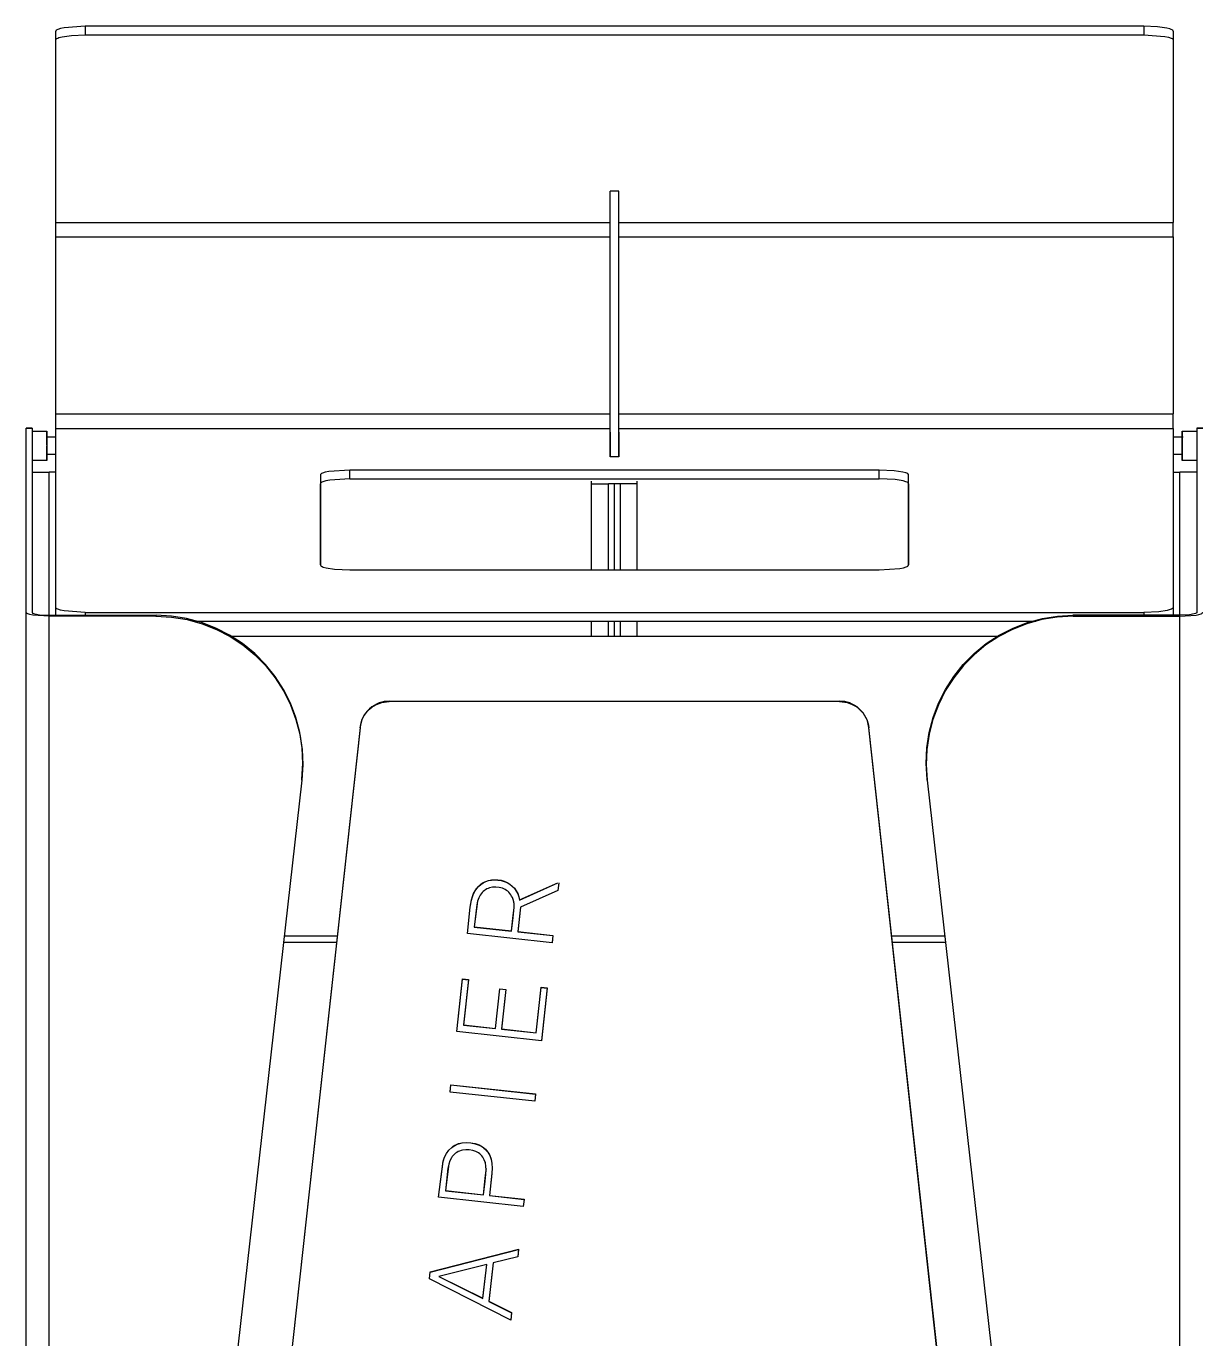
# Model space of a CAD drawing. Header units: millimetres. Extents: x 10782 to 23587, y 24555 to 29687.
# Drawn here: x 12263.2 to 12662.2, y 28104.3 to 28550.5 of the extents above; entities that cross this region are included whole.
import ezdxf

# ---------------------------------------------------------------- set-up
doc = ezdxf.new("R2010")
doc.units = ezdxf.units.MM
doc.header["$LTSCALE"] = 3
doc.layers.add('DomyÅ›lny', color=7, linetype='Continuous')

msp = doc.modelspace()

# ---------------------------------------------------------------- linework, layer by layer
at = {"layer": 'DomyÅ›lny'}
for p, q in [((12643.18, 28550.55), (12283.18, 28550.55)), ((12283.18, 28550.55), (12283.18, 28547.59)), ((12643.18, 28550.55), (12643.18, 28547.59)), ((12273.18, 28548.86), (12273.18, 28545.9)), ((12273.18, 28545.9), (12273.18, 28483.85)), ((12283.18, 28547.59), (12643.18, 28547.59)), ((12653.18, 28548.86), (12653.18, 28545.9)), ((12653.18, 28545.9), (12653.18, 28483.85)), ((12464.68, 28494.52), (12461.68, 28494.52)), ((12461.68, 28404.11), (12461.68, 28494.52)), ((12464.68, 28404.11), (12464.68, 28494.52)), ((12273.18, 28483.85), (12461.68, 28483.85)), ((12464.68, 28483.85), (12653.18, 28483.85)), ((12273.18, 28478.9), (12273.18, 28418.73)), ((12273.18, 28478.9), (12461.68, 28478.9)), ((12464.68, 28478.9), (12653.18, 28478.9)), ((12653.18, 28478.9), (12653.18, 28418.73)), ((12273.18, 28418.73), (12461.68, 28418.73)), ((12464.68, 28418.73), (12653.18, 28418.73)), ((12263.18, 28414), (12265.18, 28414)), ((12263.18, 28351.28), (12263.18, 28413.92)), ((12263.18, 28413.92), (12265.18, 28413.92)), ((12265.18, 28413.92), (12265.18, 28351.28)), ((12265.18, 28412.93), (12270.18, 28412.93)), ((12273.18, 28413.78), (12273.18, 28352.97)), ((12273.18, 28413.78), (12461.68, 28413.78)), ((12461.68, 28412.58), (12461.68, 28404.11)), ((12464.68, 28413.78), (12653.18, 28413.78)), ((12464.68, 28412.58), (12464.68, 28404.11)), ((12653.18, 28413.78), (12653.18, 28352.97)), ((12656.18, 28412.93), (12661.18, 28412.93)), ((12661.18, 28414), (12663.18, 28414)), ((12661.18, 28413.92), (12661.18, 28351.28)), ((12661.18, 28413.92), (12663.18, 28413.92)), ((12270.03, 28410.93), (12273.18, 28410.93)), ((12653.18, 28410.93), (12656.57, 28410.93)), ((12270.18, 28402.93), (12265.18, 28402.93)), ((12273.18, 28404.93), (12270.18, 28404.93)), ((12464.68, 28404.11), (12461.68, 28404.11)), ((12656.18, 28404.93), (12653.18, 28404.93)), ((12661.18, 28402.93), (12656.18, 28402.93)), ((12270.94, 28349.95), (12270.94, 28398.93)), ((12273.18, 28398.93), (12270.94, 28398.93)), ((12363.18, 28397.98), (12363.18, 28367.42)), ((12553.18, 28399.67), (12373.18, 28399.67)), ((12373.18, 28396.72), (12373.18, 28399.67)), ((12553.18, 28396.72), (12553.18, 28399.67)), ((12563.18, 28367.42), (12563.18, 28397.98)), ((12653.18, 28398.93), (12655.42, 28398.93)), ((12655.42, 28349.95), (12655.42, 28398.93)), ((12363.18, 28367.42), (12363.18, 28395.02)), ((12373.18, 28396.72), (12553.18, 28396.72)), ((12455.42, 28394.93), (12455.42, 28395.93)), ((12455.42, 28365.72), (12455.42, 28394.93)), ((12463.18, 28394.93), (12461.18, 28394.93)), ((12461.18, 28365.72), (12461.18, 28394.93)), ((12463.18, 28365.72), (12463.18, 28394.93)), ((12463.18, 28365.72), (12463.18, 28394.93)), ((12465.18, 28394.93), (12463.18, 28394.93)), ((12465.18, 28365.72), (12465.18, 28394.93)), ((12470.94, 28394.93), (12470.94, 28395.93)), ((12470.94, 28365.72), (12470.94, 28394.93)), ((12563.18, 28395.02), (12563.18, 28367.42)), ((12373.18, 28365.72), (12553.18, 28365.72)), ((12263.18, 27641.16), (12263.18, 28351.28)), ((12270.94, 28350.3), (12307.3, 28350.3)), ((12307.26, 28349.95), (12270.94, 28349.95)), ((12270.94, 27641.16), (12270.94, 28349.95)), ((12273.18, 28352.97), (12273.18, 28350.02)), ((12283.18, 28351.28), (12283.18, 28349.95)), ((12283.18, 28351.28), (12643.18, 28351.28)), ((12307.26, 28349.95), (12307.3, 28350.3)), ((12655.42, 28350.3), (12619.05, 28350.3)), ((12619.09, 28349.95), (12619.05, 28350.3)), ((12619.09, 28349.95), (12655.42, 28349.95)), ((12643.18, 28351.28), (12643.18, 28349.95)), ((12653.18, 28352.97), (12653.18, 28350.02)), ((12655.42, 27641.16), (12655.42, 28349.95)), ((12319.92, 28348.32), (12606.44, 28348.32)), ((12455.42, 28343.16), (12455.42, 28348.32)), ((12461.18, 28343.16), (12461.18, 28348.32)), ((12463.18, 28343.16), (12463.18, 28348.32)), ((12463.18, 28343.16), (12463.18, 28348.32)), ((12465.18, 28343.16), (12465.18, 28348.32)), ((12470.94, 28343.16), (12470.94, 28348.32)), ((12332.37, 28343.16), (12593.98, 28343.16)), ((12332.37, 28343.16), (12593.98, 28343.16)), ((12539.74, 28320.95), (12386.61, 28320.95)), ((12376.67, 28312.19), (12304.37, 27652.36)), ((12376.67, 28312.06), (12304.37, 27652.23)), ((12376.67, 28312.06), (12376.67, 28312.19)), ((12621.98, 27652.36), (12549.68, 28312.19)), ((12549.68, 28312.06), (12549.68, 28312.19)), ((12621.98, 27652.23), (12549.68, 28312.06)), ((12356.85, 28294.24), (12284.18, 27650.04)), ((12356.85, 28294.24), (12356.89, 28294.58)), ((12569.5, 28294.24), (12569.46, 28294.58)), ((12569.5, 28294.24), (12642.18, 27650.04)), ((12430.93, 28253.51), (12443.97, 28259.36)), ((12430.93, 28253.44), (12443.97, 28259.3)), ((12443.94, 28256.68), (12431.19, 28251.04)), ((12444.22, 28259.33), (12443.94, 28256.75)), ((12444.22, 28259.27), (12443.94, 28256.68)), ((12444.22, 28259.33), (12444.22, 28259.27)), ((12431.19, 28251.1), (12430.27, 28242.75)), ((12431.19, 28251.04), (12430.27, 28242.69)), ((12430.93, 28253.51), (12430.93, 28253.44)), ((12441.99, 28238.93), (12413.18, 28242.07)), ((12415.53, 28244.36), (12428.19, 28242.98)), ((12415.53, 28244.29), (12428.19, 28242.91)), ((12430.27, 28242.75), (12442.26, 28241.44)), ((12430.27, 28242.69), (12442.26, 28241.38)), ((12350.64, 28239.16), (12368.66, 28239.16)), ((12368.91, 28241.16), (12350.87, 28241.16)), ((12442.26, 28241.44), (12441.99, 28238.99)), ((12442.26, 28241.38), (12441.99, 28238.93)), ((12575.49, 28241.16), (12557.45, 28241.16)), ((12557.69, 28239.16), (12575.72, 28239.16)), ((12409.53, 28208.84), (12411.48, 28226.64)), ((12409.53, 28208.78), (12411.48, 28226.57)), ((12411.48, 28226.64), (12413.56, 28226.41)), ((12411.48, 28226.57), (12413.56, 28226.34)), ((12413.56, 28226.41), (12411.88, 28211.05)), ((12413.56, 28226.34), (12411.88, 28210.98)), ((12413.56, 28226.41), (12413.56, 28226.34)), ((12436.55, 28208.35), (12438.25, 28223.82)), ((12436.55, 28208.29), (12438.25, 28223.75)), ((12438.25, 28223.82), (12440.31, 28223.59)), ((12438.25, 28223.75), (12440.31, 28223.53)), ((12422.74, 28209.86), (12424.22, 28223.31)), ((12422.74, 28209.8), (12424.22, 28223.24)), ((12424.22, 28223.31), (12426.27, 28223.08)), ((12424.22, 28223.24), (12426.27, 28223.02)), ((12426.27, 28223.08), (12424.8, 28209.64)), ((12426.27, 28223.02), (12424.8, 28209.57)), ((12440.31, 28223.59), (12438.35, 28205.7)), ((12440.31, 28223.53), (12438.35, 28205.64)), ((12411.88, 28211.05), (12422.74, 28209.86)), ((12411.88, 28210.98), (12422.74, 28209.8)), ((12438.35, 28205.64), (12409.53, 28208.78)), ((12424.8, 28209.64), (12436.55, 28208.35)), ((12424.8, 28209.57), (12436.55, 28208.29)), ((12436.55, 28208.35), (12436.55, 28208.29)), ((12407.28, 28188.27), (12407.55, 28190.7)), ((12407.28, 28188.2), (12407.55, 28190.63)), ((12436.09, 28185.06), (12407.28, 28188.2)), ((12407.55, 28190.7), (12436.36, 28187.55)), ((12407.55, 28190.63), (12436.36, 28187.49)), ((12436.36, 28187.55), (12436.09, 28185.12)), ((12436.36, 28187.49), (12436.09, 28185.06)), ((12419.53, 28162.05), (12419.53, 28161.98)), ((12432.17, 28149.28), (12403.36, 28152.42)), ((12405.7, 28154.69), (12418.64, 28153.28)), ((12405.7, 28154.62), (12418.64, 28153.21)), ((12420.7, 28153.05), (12432.44, 28151.77)), ((12420.7, 28152.99), (12432.44, 28151.71)), ((12432.44, 28151.77), (12432.17, 28149.34)), ((12432.44, 28151.71), (12432.17, 28149.28)), ((12400.57, 28127.03), (12430.57, 28134.77)), ((12400.57, 28126.97), (12430.57, 28134.71)), ((12430.57, 28134.77), (12430.3, 28132.24)), ((12430.57, 28134.71), (12430.3, 28132.18)), ((12421.9, 28130.14), (12420.47, 28117.09)), ((12421.9, 28130.08), (12420.47, 28117.02)), ((12430.3, 28132.18), (12421.9, 28130.08)), ((12400.32, 28124.72), (12400.57, 28127.03)), ((12400.32, 28124.66), (12400.57, 28126.97)), ((12419.73, 28129.53), (12403.41, 28125.48)), ((12403.41, 28125.54), (12418.47, 28118.07)), ((12418.47, 28118.07), (12419.73, 28129.6)), ((12418.47, 28118), (12419.73, 28129.53)), ((12427.94, 28110.63), (12400.32, 28124.66)), ((12403.41, 28125.48), (12418.47, 28118)), ((12420.47, 28117.09), (12428.21, 28113.25)), ((12420.47, 28117.02), (12428.21, 28113.18)), ((12428.21, 28113.25), (12427.94, 28110.7)), ((12428.21, 28113.18), (12427.94, 28110.63)), ((12428.21, 28113.25), (12428.21, 28113.18)), ((12427.94, 28110.7), (12427.94, 28110.63))]:
    msp.add_line(p, q, dxfattribs=at)
for points in [[(12283.18, 28550.55, 0), (12276.11, 28550.05, 0), (12274.81, 28549.78, 0), (12273.88, 28549.48, 0), (12273.56, 28549.32, 0), (12273.44, 28549.24, 0), (12273.34, 28549.16, 0), (12273.27, 28549.09, 0), (12273.24, 28549.05, 0), (12273.22, 28549.01, 0), (12273.2, 28548.97, 0), (12273.19, 28548.93, 0), (12273.18, 28548.89, 0), (12273.18, 28548.86, 0)], [(12653.18, 28548.86, 0), (12653.17, 28548.89, 0), (12653.17, 28548.93, 0), (12653.15, 28548.97, 0), (12653.14, 28549.01, 0), (12653.11, 28549.05, 0), (12653.08, 28549.09, 0), (12653.01, 28549.16, 0), (12652.91, 28549.24, 0), (12652.79, 28549.32, 0), (12652.47, 28549.48, 0), (12652.06, 28549.63, 0), (12650.94, 28549.92, 0), (12647.77, 28550.36, 0), (12643.18, 28550.55, 0)], [(12273.18, 28545.9, 0), (12273.18, 28545.94, 0), (12273.19, 28545.97, 0), (12273.2, 28546.01, 0), (12273.22, 28546.05, 0), (12273.24, 28546.09, 0), (12273.27, 28546.13, 0), (12273.34, 28546.21, 0), (12273.44, 28546.29, 0), (12273.56, 28546.36, 0), (12273.88, 28546.52, 0), (12274.29, 28546.68, 0), (12275.41, 28546.97, 0), (12278.58, 28547.4, 0), (12283.18, 28547.59, 0)], [(12643.18, 28547.59, 0), (12650.25, 28547.1, 0), (12651.55, 28546.83, 0), (12652.47, 28546.52, 0), (12652.79, 28546.36, 0), (12652.91, 28546.29, 0), (12653.01, 28546.21, 0), (12653.08, 28546.13, 0), (12653.11, 28546.09, 0), (12653.14, 28546.05, 0), (12653.15, 28546.01, 0), (12653.17, 28545.97, 0), (12653.17, 28545.94, 0), (12653.18, 28545.9, 0)], [(12273.18, 28483.85, 0), (12273.18, 28483.64, 0), (12273.18, 28482.78, 0), (12273.18, 28478.9, 0)], [(12653.18, 28478.9, 0), (12653.18, 28483.85, 0)], [(12273.18, 28418.73, 0), (12273.18, 28413.78, 0)], [(12653.18, 28413.78, 0), (12653.18, 28413.99, 0), (12653.18, 28414.85, 0), (12653.18, 28418.73, 0)], [(12270.18, 28408.27, 0), (12270.18, 28411.7, 0), (12270.18, 28412.68, 0), (12270.18, 28412.89, 0), (12270.18, 28412.93, 0), (12270.18, 28412.93, 0), (12270.18, 28412.93, 0), (12270.18, 28412.93, 0), (12270.18, 28412.93, 0), (12270.18, 28412.93, 0), (12270.18, 28412.93, 0), (12270.18, 28412.93, 0), (12270.18, 28412.93, 0), (12270.18, 28412.93, 0), (12270.18, 28412.93, 0), (12270.18, 28412.93, 0), (12270.18, 28412.93, 0), (12270.18, 28412.93, 0), (12270.18, 28412.93, 0), (12270.18, 28412.93, 0), (12270.18, 28412.93, 0), (12270.18, 28412.93, 0), (12270.18, 28412.92, 0), (12270.18, 28412.89, 0), (12270.18, 28412.79, 0), (12270.18, 28412.33, 0), (12270.18, 28403.77, 0), (12270.18, 28402.94, 0), (12270.18, 28402.93, 0), (12270.18, 28402.93, 0), (12270.18, 28402.93, 0), (12270.18, 28402.93, 0), (12270.18, 28402.93, 0), (12270.18, 28402.93, 0), (12270.18, 28402.93, 0), (12270.18, 28402.93, 0), (12270.18, 28402.93, 0), (12270.18, 28402.93, 0), (12270.18, 28402.93, 0), (12270.18, 28402.93, 0), (12270.18, 28402.93, 0), (12270.18, 28402.93, 0), (12270.18, 28402.93, 0), (12270.18, 28402.94, 0), (12270.18, 28402.96, 0), (12270.18, 28403.07, 0), (12270.18, 28403.53, 0), (12270.18, 28407.93, 0)], [(12270.18, 28410.93, 0), (12270.18, 28410.93, 0), (12270.18, 28410.93, 0), (12270.18, 28410.93, 0), (12270.18, 28410.93, 0), (12270.18, 28410.93, 0), (12270.18, 28410.93, 0), (12270.18, 28410.93, 0), (12270.18, 28410.93, 0), (12270.18, 28410.93, 0), (12270.18, 28410.93, 0), (12270.18, 28410.92, 0), (12270.18, 28410.91, 0), (12270.18, 28410.84, 0), (12270.18, 28410.56, 0), (12270.18, 28404.93, 0)], [(12265.18, 28398.93, 0), (12265.18, 28398.93, 0), (12265.18, 28398.93, 0), (12265.18, 28398.93, 0), (12265.18, 28398.93, 0), (12265.18, 28398.93, 0), (12265.18, 28398.93, 0), (12265.18, 28398.93, 0), (12265.18, 28398.93, 0), (12265.18, 28398.93, 0), (12265.18, 28398.93, 0), (12265.19, 28398.93, 0), (12265.23, 28398.93, 0), (12265.37, 28398.93, 0), (12266.84, 28398.93, 0), (12270.94, 28398.93, 0)], [(12373.18, 28399.67, 0), (12366.1, 28399.18, 0), (12364.86, 28398.92, 0), (12363.94, 28398.63, 0), (12363.61, 28398.47, 0), (12363.48, 28398.39, 0), (12363.37, 28398.31, 0), (12363.29, 28398.23, 0), (12363.25, 28398.18, 0), (12363.23, 28398.14, 0), (12363.2, 28398.1, 0), (12363.19, 28398.06, 0), (12363.18, 28398.02, 0), (12363.18, 28397.98, 0)], [(12563.18, 28397.98, 0), (12563.17, 28398.02, 0), (12563.16, 28398.06, 0), (12563.15, 28398.1, 0), (12563.13, 28398.14, 0), (12563.1, 28398.18, 0), (12563.07, 28398.23, 0), (12562.98, 28398.31, 0), (12562.88, 28398.39, 0), (12562.59, 28398.55, 0), (12562.21, 28398.7, 0), (12561.21, 28398.99, 0), (12558.31, 28399.43, 0), (12553.18, 28399.67, 0)], [(12661.18, 28398.93, 0), (12661.18, 28398.93, 0), (12661.18, 28398.93, 0), (12661.18, 28398.93, 0), (12661.18, 28398.93, 0), (12661.18, 28398.93, 0), (12661.18, 28398.93, 0), (12661.18, 28398.93, 0), (12661.18, 28398.93, 0), (12661.18, 28398.93, 0), (12661.18, 28398.93, 0), (12661.17, 28398.93, 0), (12661.13, 28398.93, 0), (12660.99, 28398.93, 0), (12659.52, 28398.93, 0), (12655.42, 28398.93, 0)], [(12373.18, 28396.72, 0), (12366.38, 28396.27, 0), (12365.04, 28396.01, 0), (12364.02, 28395.7, 0), (12363.66, 28395.54, 0), (12363.51, 28395.46, 0), (12363.39, 28395.37, 0), (12363.3, 28395.29, 0), (12363.26, 28395.24, 0), (12363.23, 28395.2, 0), (12363.21, 28395.15, 0), (12363.19, 28395.11, 0), (12363.18, 28395.06, 0), (12363.18, 28395.02, 0)], [(12455.42, 28394.93, 0), (12461.18, 28394.93, 0)], [(12470.94, 28394.93, 0), (12465.18, 28394.93, 0)], [(12563.18, 28395.02, 0), (12563.17, 28395.06, 0), (12563.17, 28395.1, 0), (12563.15, 28395.14, 0), (12563.13, 28395.18, 0), (12563.11, 28395.22, 0), (12563.08, 28395.26, 0), (12563, 28395.33, 0), (12562.91, 28395.41, 0), (12562.65, 28395.57, 0), (12562.3, 28395.71, 0), (12561.37, 28395.99, 0), (12558.61, 28396.45, 0), (12553.18, 28396.72, 0)], [(12363.18, 28367.42, 0), (12363.18, 28367.38, 0), (12363.19, 28367.33, 0), (12363.2, 28367.29, 0), (12363.23, 28367.25, 0), (12363.25, 28367.21, 0), (12363.29, 28367.17, 0), (12363.37, 28367.09, 0), (12363.48, 28367.01, 0), (12363.76, 28366.85, 0), (12364.14, 28366.69, 0), (12365.15, 28366.41, 0), (12368.04, 28365.96, 0), (12373.18, 28365.72, 0)], [(12553.18, 28365.72, 0), (12560.25, 28366.22, 0), (12561.49, 28366.47, 0), (12562.41, 28366.77, 0), (12562.75, 28366.92, 0), (12562.88, 28367.01, 0), (12562.98, 28367.09, 0), (12563.07, 28367.17, 0), (12563.1, 28367.21, 0), (12563.13, 28367.25, 0), (12563.15, 28367.29, 0), (12563.16, 28367.33, 0), (12563.17, 28367.38, 0), (12563.18, 28367.42, 0)], [(12270.94, 28349.95, 0), (12265.38, 28350.35, 0), (12264.43, 28350.56, 0), (12263.74, 28350.78, 0), (12263.5, 28350.9, 0), (12263.4, 28350.96, 0), (12263.32, 28351.02, 0), (12263.26, 28351.08, 0), (12263.24, 28351.12, 0), (12263.22, 28351.15, 0), (12263.2, 28351.18, 0), (12263.19, 28351.21, 0), (12263.18, 28351.24, 0), (12263.18, 28351.28, 0)], [(12265.18, 28351.28, 0), (12265.18, 28351.25, 0), (12265.19, 28351.23, 0), (12265.2, 28351.2, 0), (12265.21, 28351.18, 0), (12265.23, 28351.15, 0), (12265.27, 28351.1, 0), (12265.33, 28351.05, 0), (12265.4, 28351.01, 0), (12265.59, 28350.91, 0), (12266.12, 28350.74, 0), (12267.69, 28350.47, 0), (12270.94, 28350.3, 0)], [(12283.18, 28351.28, 0), (12276.02, 28351.79, 0), (12274.8, 28352.05, 0), (12273.91, 28352.34, 0), (12273.6, 28352.49, 0), (12273.47, 28352.57, 0), (12273.37, 28352.65, 0), (12273.28, 28352.73, 0), (12273.25, 28352.77, 0), (12273.22, 28352.81, 0), (12273.2, 28352.85, 0), (12273.19, 28352.89, 0), (12273.18, 28352.93, 0), (12273.18, 28352.97, 0)], [(12307.26, 28349.95, 0), (12312.6, 28349.66, 0), (12317.85, 28348.82, 0), (12322.97, 28347.41, 0), (12327.87, 28345.5, 0), (12332.53, 28343.07, 0), (12336.87, 28340.2, 0), (12340.9, 28336.89, 0), (12344.55, 28333.18, 0), (12347.84, 28329.05, 0), (12350.69, 28324.57, 0), (12353.04, 28319.84, 0), (12354.88, 28314.9, 0), (12356.18, 28309.83, 0), (12356.94, 28304.67, 0), (12357.17, 28299.47, 0), (12356.85, 28294.24, 0)], [(12356.89, 28294.58, 0), (12357.21, 28299.9, 0), (12356.96, 28305.2, 0), (12356.16, 28310.44, 0), (12354.83, 28315.52, 0), (12352.97, 28320.42, 0), (12350.64, 28325.08, 0), (12347.83, 28329.46, 0), (12344.58, 28333.53, 0), (12340.87, 28337.29, 0), (12336.76, 28340.65, 0), (12332.33, 28343.55, 0), (12327.64, 28345.96, 0), (12322.74, 28347.84, 0), (12317.7, 28349.2, 0), (12312.55, 28350.02, 0), (12307.3, 28350.3, 0)], [(12569.46, 28294.58, 0), (12569.15, 28299.9, 0), (12569.39, 28305.2, 0), (12570.19, 28310.44, 0), (12571.53, 28315.52, 0), (12573.38, 28320.42, 0), (12575.72, 28325.08, 0), (12578.53, 28329.46, 0), (12581.77, 28333.53, 0), (12585.49, 28337.29, 0), (12589.6, 28340.65, 0), (12594.03, 28343.55, 0), (12598.72, 28345.96, 0), (12603.61, 28347.84, 0), (12608.66, 28349.2, 0), (12613.81, 28350.02, 0), (12619.05, 28350.3, 0)], [(12619.09, 28349.95, 0), (12613.75, 28349.66, 0), (12608.51, 28348.82, 0), (12603.39, 28347.41, 0), (12598.49, 28345.5, 0), (12593.83, 28343.07, 0), (12589.48, 28340.2, 0), (12585.46, 28336.89, 0), (12581.81, 28333.18, 0), (12578.51, 28329.05, 0), (12575.67, 28324.57, 0), (12573.31, 28319.84, 0), (12571.48, 28314.9, 0), (12570.18, 28309.83, 0), (12569.41, 28304.67, 0), (12569.19, 28299.47, 0), (12569.5, 28294.24, 0)], [(12653.18, 28352.97, 0), (12653.17, 28352.93, 0), (12653.16, 28352.89, 0), (12653.15, 28352.85, 0), (12653.12, 28352.8, 0), (12653.1, 28352.76, 0), (12653.06, 28352.72, 0), (12652.97, 28352.63, 0), (12652.86, 28352.55, 0), (12652.56, 28352.39, 0), (12652.17, 28352.23, 0), (12651.14, 28351.95, 0), (12648.24, 28351.51, 0), (12643.18, 28351.28, 0)], [(12655.42, 28349.95, 0), (12660.98, 28350.35, 0), (12661.92, 28350.56, 0), (12662.61, 28350.78, 0), (12662.86, 28350.9, 0), (12662.96, 28350.96, 0), (12663.04, 28351.02, 0), (12663.1, 28351.08, 0), (12663.12, 28351.12, 0), (12663.14, 28351.15, 0), (12663.16, 28351.18, 0), (12663.17, 28351.21, 0), (12663.18, 28351.24, 0), (12663.18, 28351.28, 0)], [(12661.18, 28351.28, 0), (12661.18, 28351.25, 0), (12661.17, 28351.23, 0), (12661.16, 28351.2, 0), (12661.15, 28351.18, 0), (12661.13, 28351.15, 0), (12661.08, 28351.1, 0), (12661.03, 28351.05, 0), (12660.95, 28351.01, 0), (12660.77, 28350.91, 0), (12660.24, 28350.74, 0), (12658.67, 28350.47, 0), (12655.42, 28350.3, 0)], [(12386.61, 28321.08, 0), (12384.9, 28320.93, 0), (12384.03, 28320.74, 0), (12383.16, 28320.47, 0), (12382.3, 28320.11, 0), (12381.47, 28319.66, 0), (12380.68, 28319.13, 0), (12379.94, 28318.53, 0), (12379.26, 28317.86, 0), (12378.65, 28317.13, 0), (12378.11, 28316.36, 0), (12377.66, 28315.55, 0), (12377.29, 28314.71, 0), (12377.01, 28313.87, 0), (12376.8, 28313.02, 0), (12376.67, 28312.19, 0)], [(12376.67, 28312.06, 0), (12377.01, 28313.74, 0), (12377.29, 28314.58, 0), (12377.66, 28315.42, 0), (12378.11, 28316.23, 0), (12378.65, 28317.01, 0), (12379.26, 28317.73, 0), (12379.94, 28318.4, 0), (12380.68, 28319, 0), (12381.47, 28319.53, 0), (12382.3, 28319.98, 0), (12383.16, 28320.34, 0), (12384.03, 28320.61, 0), (12384.9, 28320.8, 0), (12386.61, 28320.95, 0)], [(12549.68, 28312.19, 0), (12549.35, 28313.87, 0), (12549.06, 28314.71, 0), (12548.69, 28315.55, 0), (12548.24, 28316.36, 0), (12547.71, 28317.13, 0), (12547.1, 28317.86, 0), (12546.42, 28318.53, 0), (12545.68, 28319.13, 0), (12544.88, 28319.66, 0), (12544.05, 28320.11, 0), (12543.2, 28320.47, 0), (12542.33, 28320.74, 0), (12541.45, 28320.93, 0), (12539.74, 28321.08, 0)], [(12539.74, 28320.95, 0), (12541.45, 28320.8, 0), (12542.33, 28320.61, 0), (12543.2, 28320.34, 0), (12544.05, 28319.98, 0), (12544.88, 28319.53, 0), (12545.68, 28319, 0), (12546.42, 28318.4, 0), (12547.1, 28317.73, 0), (12547.71, 28317.01, 0), (12548.24, 28316.23, 0), (12548.69, 28315.42, 0), (12549.06, 28314.58, 0), (12549.35, 28313.74, 0), (12549.55, 28312.89, 0), (12549.68, 28312.06, 0)], [(12413.18, 28242.14, 0), (12414.16, 28251.07, 0), (12414.56, 28253.52, 0), (12414.88, 28254.65, 0), (12415.29, 28255.69, 0), (12415.78, 28256.63, 0), (12416.36, 28257.47, 0), (12417.02, 28258.22, 0), (12417.76, 28258.87, 0), (12418.57, 28259.41, 0), (12419.44, 28259.83, 0), (12420.36, 28260.14, 0), (12421.36, 28260.32, 0), (12422.41, 28260.39, 0), (12423.53, 28260.35, 0), (12424.64, 28260.19, 0), (12425.68, 28259.9, 0), (12426.66, 28259.48, 0), (12427.56, 28258.93, 0), (12428.39, 28258.25, 0), (12429.14, 28257.46, 0), (12429.76, 28256.6, 0), (12430.27, 28255.65, 0), (12430.66, 28254.62, 0), (12430.93, 28253.51, 0)], [(12413.18, 28242.07, 0), (12414.16, 28251, 0), (12414.56, 28253.46, 0), (12414.88, 28254.59, 0), (12415.29, 28255.62, 0), (12415.78, 28256.56, 0), (12416.36, 28257.41, 0), (12417.02, 28258.16, 0), (12417.76, 28258.81, 0), (12418.57, 28259.35, 0), (12419.44, 28259.77, 0), (12420.36, 28260.07, 0), (12421.36, 28260.26, 0), (12422.41, 28260.33, 0), (12423.53, 28260.28, 0), (12424.64, 28260.12, 0), (12425.68, 28259.83, 0), (12426.66, 28259.41, 0), (12427.56, 28258.86, 0), (12428.39, 28258.19, 0), (12429.14, 28257.4, 0), (12429.76, 28256.53, 0), (12430.27, 28255.58, 0), (12430.66, 28254.55, 0), (12430.93, 28253.44, 0)], [(12428.19, 28242.91, 0), (12428.7, 28247.52, 0), (12428.95, 28249.83, 0), (12429.06, 28251.04, 0), (12429.03, 28252.24, 0), (12428.83, 28253.35, 0), (12428.46, 28254.36, 0), (12428.22, 28254.84, 0), (12427.93, 28255.29, 0), (12427.25, 28256.11, 0), (12426.87, 28256.46, 0), (12426.46, 28256.77, 0), (12426.02, 28257.04, 0), (12425.55, 28257.28, 0), (12425.06, 28257.47, 0), (12423.99, 28257.74, 0), (12422.83, 28257.86, 0), (12421.72, 28257.82, 0), (12420.7, 28257.61, 0), (12420.23, 28257.45, 0), (12419.77, 28257.25, 0), (12419.34, 28257, 0), (12418.94, 28256.71, 0), (12418.55, 28256.39, 0), (12418.19, 28256.02, 0), (12417.56, 28255.19, 0), (12417.05, 28254.23, 0), (12416.66, 28253.13, 0), (12416.38, 28251.89, 0), (12415.53, 28244.29, 0)], [(12416.63, 28253.1, 0), (12415.53, 28244.36, 0)], [(12428.19, 28242.98, 0), (12428.77, 28248.22, 0), (12429.05, 28250.89, 0), (12429.03, 28252.26, 0), (12428.94, 28252.9, 0), (12428.8, 28253.52, 0)], [(12403.36, 28152.49, 0), (12404.88, 28164.66, 0), (12405.38, 28166.09, 0), (12406.04, 28167.35, 0), (12406.86, 28168.46, 0), (12407.83, 28169.39, 0), (12408.37, 28169.79, 0), (12408.93, 28170.13, 0), (12409.51, 28170.42, 0), (12410.13, 28170.66, 0), (12411.44, 28170.98, 0), (12412.86, 28171.09, 0), (12414.38, 28170.98, 0), (12415.85, 28170.69, 0), (12417.15, 28170.23, 0), (12418.3, 28169.6, 0), (12418.81, 28169.21, 0), (12419.28, 28168.79, 0), (12419.72, 28168.32, 0), (12420.11, 28167.81, 0), (12420.46, 28167.25, 0), (12420.76, 28166.66, 0), (12421.23, 28165.37, 0), (12421.51, 28163.93, 0), (12421.61, 28162.33, 0), (12421.53, 28160.59, 0), (12420.7, 28153.05, 0)], [(12403.36, 28152.42, 0), (12404.88, 28164.6, 0), (12405.38, 28166.02, 0), (12406.04, 28167.29, 0), (12406.86, 28168.39, 0), (12407.83, 28169.33, 0), (12408.37, 28169.72, 0), (12408.93, 28170.07, 0), (12409.51, 28170.36, 0), (12410.13, 28170.6, 0), (12411.44, 28170.91, 0), (12412.86, 28171.02, 0), (12414.38, 28170.92, 0), (12415.85, 28170.63, 0), (12417.15, 28170.17, 0), (12418.3, 28169.53, 0), (12418.81, 28169.15, 0), (12419.28, 28168.72, 0), (12419.72, 28168.25, 0), (12420.11, 28167.74, 0), (12420.46, 28167.19, 0), (12420.76, 28166.6, 0), (12421.23, 28165.31, 0), (12421.51, 28163.86, 0), (12421.61, 28162.27, 0), (12421.53, 28160.52, 0), (12420.7, 28152.99, 0)], [(12418.64, 28153.21, 0), (12419.16, 28157.95, 0), (12419.42, 28160.32, 0), (12419.53, 28161.68, 0), (12419.48, 28162.97, 0), (12419.28, 28164.13, 0), (12418.93, 28165.17, 0), (12418.69, 28165.64, 0), (12418.41, 28166.08, 0), (12418.1, 28166.49, 0), (12417.75, 28166.86, 0), (12417.37, 28167.19, 0), (12416.96, 28167.49, 0), (12416.52, 28167.75, 0), (12416.04, 28167.98, 0), (12414.99, 28168.33, 0), (12413.82, 28168.53, 0), (12412.63, 28168.57, 0), (12411.53, 28168.44, 0), (12411.02, 28168.32, 0), (12410.52, 28168.15, 0), (12410.05, 28167.94, 0), (12409.59, 28167.69, 0), (12409.16, 28167.39, 0), (12408.75, 28167.06, 0), (12408.38, 28166.68, 0), (12408.03, 28166.27, 0), (12407.72, 28165.82, 0), (12407.2, 28164.82, 0), (12406.81, 28163.66, 0), (12406.55, 28162.36, 0), (12405.7, 28154.62, 0)], [(12406.83, 28163.8, 0), (12405.7, 28154.69, 0)], [(12418.64, 28153.28, 0), (12419.25, 28158.78, 0), (12419.53, 28161.69, 0), (12419.47, 28163.18, 0), (12419.36, 28163.87, 0), (12419.2, 28164.51, 0)]]:
    msp.add_polyline3d(points, dxfattribs=at)
msp.add_polyline3d([(12656.18, 28407.93, 0), (12656.18, 28412.93, 0), (12656.18, 28407.93, 0), (12656.18, 28402.93, 0)], close=True, dxfattribs=at)

doc.saveas('drawing.dxf')
